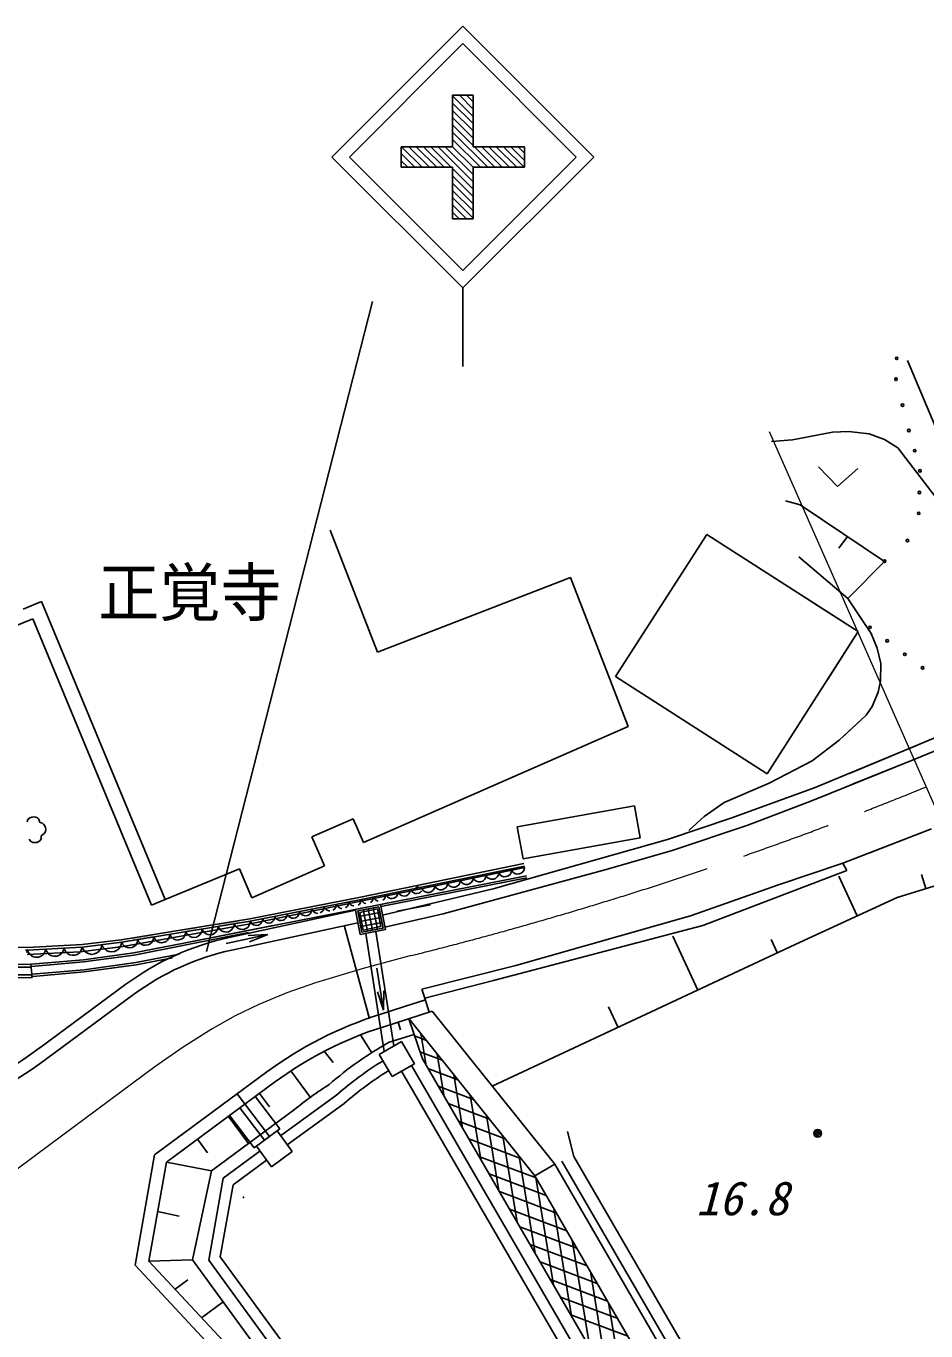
# Model space of a CAD drawing. Units: millimetres, scale not verified. Extents: x 40000 to 680000, y 20000 to 380000.
# Drawn here: x 134280 to 169266, y 268212 to 318947 of the extents above; entities that cross this region are included whole.
import ezdxf
from ezdxf.enums import TextEntityAlignment as Align

# ---------------------------------------------------------------- set-up
doc = ezdxf.new("R2010")
doc.units = ezdxf.units.MM
doc.header["$LTSCALE"] = 1000
doc.linetypes.add('CHAIN', pattern=[18.5, 12, -1.5, 3.5, -1.5])
for name, color, linetype, lineweight in [('M-BGD', 7, 'Continuous', 25), ('M-BMK', 2, 'CHAIN', 13), ('M-STR-HTXT', 7, 'Continuous', 13), ('M-STR-STRC', 7, 'Continuous', 25)]:
    doc.layers.add(name, color=color, linetype=linetype, lineweight=lineweight)
doc.styles.add('ＭＳ ゴシック', font='')
doc.styles.get('ＭＳ ゴシック').set_extended_font_data('MS Gothic')

msp = doc.modelspace()

# ---------------------------------------------------------------- hatches: boundary and pattern name
at = {"layer": 'M-BGD'}
for points in [[(149574, 285448), (149356, 285404), (149515, 285539)], [(142581, 284070), (141747, 283934), (141731, 284033), (142564, 284169)], [(139247, 283527), (138413, 283391), (138397, 283490), (139231, 283625)], [(140914, 283798), (140080, 283663), (140898, 283897)]]:
    msp.add_hatch(color=256, dxfattribs=at).paths.add_polyline_path(points)
at = {"layer": 'M-STR-STRC'}
h = msp.add_hatch(dxfattribs=at)
h.set_pattern_fill('USER', color=256, style=0, pattern_type=2)
h.set_pattern_definition([(135, (150862, 314256), (-141.421, -141.421), [])])
h.paths.add_polyline_path([(150862, 316256), (151662, 316256), (151662, 314256), (153662, 314256), (153662, 313456), (151662, 313456), (151662, 311456), (150862, 311456), (150862, 313456), (148862, 313456), (148862, 314256), (150862, 314256)])

# ---------------------------------------------------------------- linework, layer by layer
at = {"layer": 'M-BGD'}
for p, q in [((169942, 302653), (168549, 305939)), ((165633, 303163), (164081, 302862)), ((166255, 303190), (165633, 303163)), ((167062, 303090), (166255, 303190)), ((167660, 302878), (167062, 303090)), ((164081, 302862), (163268, 302797)), ((168177, 302555), (167660, 302878)), ((169919, 300267), (168177, 302555)), ((165096, 301812), (165826, 301049)), ((165826, 301049), (166618, 301747)), ((164378, 300333), (163813, 300489)), ((167654, 298135), (164378, 300333)), ((147942, 294605), (146107, 299345)), ((157201, 293653), (160745, 299183)), ((160745, 299183), (166638, 295406)), ((166213, 299102), (165876, 298648)), ((164328, 298310), (166231, 296686)), ((166231, 296686), (167654, 298135)), ((147942, 294605), (155446, 297508)), ((157686, 291718), (155446, 297508)), ((134169, 296273), (134885, 296571)), ((139681, 284985), (134885, 296571)), ((164725, 296632), (166638, 295406)), ((167141, 295331), (166231, 296686)), ((133563, 295492), (134544, 295901)), ((139153, 284766), (134544, 295901)), ((166638, 295406), (163095, 289876)), ((166638, 295406), (165452, 293555)), ((167376, 294765), (167141, 295331)), ((167509, 294169), (167376, 294765)), ((167505, 293476), (167509, 294169)), ((163095, 289876), (157201, 293653)), ((167416, 293053), (167505, 293476)), ((167416, 293053), (167505, 293476)), ((167505, 293476), (167505, 293606)), ((167180, 292490), (167416, 293053)), ((167180, 292490), (167416, 293053)), ((166949, 292155), (167180, 292490)), ((166949, 292155), (167180, 292490)), ((165894, 291186), (166949, 292155)), ((165991, 291275), (166949, 292155)), ((168519, 290813), (170819, 291780)), ((147398, 287206), (157686, 291718)), ((168766, 290413), (171270, 291455)), ((164846, 290381), (165894, 291186)), ((164964, 289348), (168519, 290813)), ((166315, 289904), (168519, 290813)), ((168519, 290813), (168876, 290963)), ((163170, 289505), (164846, 290381)), ((164861, 288838), (168766, 290413)), ((166418, 289466), (168766, 290413)), ((168766, 290413), (169091, 290548)), ((161420, 288753), (163170, 289505)), ((161716, 288163), (164964, 289348)), ((160643, 288220), (161420, 288753)), ((162343, 287873), (164861, 288838)), ((134502, 288192), (134428, 288162)), ((134579, 288201), (134502, 288192)), ((134661, 288191), (134579, 288201)), ((134723, 288158), (134661, 288191)), ((153379, 287807), (157937, 288625)), ((157937, 288625), (158161, 287380)), ((160049, 287665), (160643, 288220)), ((134346, 288092), (134316, 288010)), ((134428, 288162), (134346, 288092)), ((134770, 288106), (134723, 288158)), ((134797, 288031), (134770, 288106)), ((134802, 287992), (134797, 288031)), ((134865, 287967), (134802, 287992)), ((134917, 287953), (134865, 287967)), ((134961, 287920), (134917, 287953)), ((135011, 287848), (134961, 287920)), ((135035, 287789), (135011, 287848)), ((135045, 287714), (135035, 287789)), ((135037, 287635), (135045, 287714)), ((145390, 287426), (146994, 288126)), ((146994, 288126), (147398, 287206)), ((153603, 286562), (153379, 287807)), ((159217, 287314), (161716, 288163)), ((159399, 286890), (162343, 287873)), ((169484, 287735), (166037, 286397)), ((169484, 287735), (167051, 286791)), ((134399, 287328), (134449, 287256)), ((134449, 287256), (134545, 287207)), ((134545, 287207), (134624, 287199)), ((134624, 287199), (134701, 287208)), ((134701, 287208), (134778, 287236)), ((134778, 287236), (134831, 287282)), ((134831, 287282), (134863, 287344)), ((134863, 287344), (134871, 287426)), ((134866, 287463), (134922, 287503)), ((134871, 287426), (134866, 287463)), ((134922, 287503), (134987, 287551)), ((134987, 287551), (135037, 287635)), ((145886, 286290), (145390, 287426)), ((152446, 285398), (159217, 287314)), ((158161, 287380), (153603, 286562)), ((156835, 286149), (159399, 286890)), ((139681, 284985), (142580, 286185)), ((142580, 286185), (143051, 285055)), ((142988, 284043), (153671, 286230)), ((143052, 285054), (145886, 286290)), ((153639, 286383), (147283, 285082)), ((153659, 286285), (147303, 284984)), ((150496, 284424), (156835, 286149)), ((166035, 286400), (163530, 285555)), ((166190, 286115), (166037, 286397)), ((172589, 286424), (168147, 285069)), ((153734, 285909), (148059, 284795)), ((148076, 284710), (153750, 285825)), ((160593, 283982), (166190, 286115)), ((166597, 284347), (165879, 285889)), ((169257, 285408), (169090, 285957)), ((169257, 285408), (169090, 285957)), ((148140, 284383), (152446, 285398)), ((148256, 285121), (148264, 285180)), ((148264, 285180), (148294, 285129)), ((148294, 285129), (148332, 285088)), ((148683, 285105), (148719, 285167)), ((148719, 285167), (148737, 285220)), ((148737, 285220), (148745, 285279)), ((148745, 285279), (148774, 285227)), ((148774, 285227), (148813, 285186)), ((148813, 285186), (148870, 285143)), ((148870, 285143), (148929, 285125)), ((148989, 285119), (149064, 285134)), ((149064, 285134), (149117, 285163)), ((149117, 285163), (149164, 285203)), ((149164, 285203), (149200, 285266)), ((149200, 285266), (149218, 285318)), ((149218, 285318), (149226, 285377)), ((149226, 285377), (149255, 285326)), ((149255, 285326), (149293, 285285)), ((149293, 285285), (149351, 285241)), ((149351, 285241), (149410, 285223)), ((149410, 285223), (149470, 285217)), ((149470, 285217), (149545, 285232)), ((149545, 285232), (149597, 285262)), ((149597, 285262), (149644, 285301)), ((149644, 285301), (149656, 285322)), ((163530, 285555), (160111, 284354)), ((139153, 284766), (139681, 284985)), ((147283, 285082), (142980, 284236)), ((147303, 284984), (142998, 284138)), ((145841, 284591), (145859, 284643)), ((145859, 284643), (145868, 284702)), ((145868, 284702), (145897, 284650)), ((145897, 284650), (145934, 284609)), ((146236, 284584), (146283, 284623)), ((146283, 284623), (146319, 284685)), ((146319, 284685), (146338, 284737)), ((146338, 284737), (146346, 284796)), ((146346, 284796), (146375, 284744)), ((146375, 284744), (146413, 284703)), ((146413, 284703), (146470, 284660)), ((146470, 284660), (146528, 284641)), ((146528, 284641), (146553, 284639)), ((146696, 284668), (146714, 284678)), ((146714, 284678), (146761, 284717)), ((146761, 284717), (146798, 284779)), ((146798, 284779), (146816, 284831)), ((146816, 284831), (146824, 284890)), ((146824, 284890), (146853, 284838)), ((146853, 284838), (146891, 284797)), ((146891, 284797), (146948, 284754)), ((146948, 284754), (147006, 284735)), ((147006, 284735), (147019, 284734)), ((148059, 284796), (147078, 284603)), ((147996, 284702), (147172, 284540)), ((147193, 284772), (147240, 284811)), ((147240, 284811), (147276, 284873)), ((147276, 284873), (147294, 284925)), ((147294, 284925), (147303, 284984)), ((147303, 284984), (147332, 284932)), ((147332, 284932), (147370, 284891)), ((147370, 284891), (147428, 284848)), ((147428, 284848), (147487, 284830)), ((147584, 284621), (147746, 283797)), ((147674, 284868), (147721, 284908)), ((147721, 284908), (147757, 284970)), ((147757, 284970), (147775, 285023)), ((147775, 285023), (147783, 285082)), ((147780, 284659), (147942, 283835)), ((147783, 285082), (147813, 285030)), ((147813, 285030), (147851, 284989)), ((147851, 284989), (147909, 284946)), ((147909, 284946), (147968, 284928)), ((148158, 283878), (147996, 284702)), ((148252, 283815), (148059, 284796)), ((148155, 284967), (148202, 285006)), ((148202, 285006), (148238, 285069)), ((148238, 285069), (148256, 285121)), ((148332, 285088), (148390, 285045)), ((148390, 285045), (148448, 285027)), ((148448, 285027), (148509, 285020)), ((148509, 285020), (148583, 285035)), ((148583, 285035), (148636, 285065)), ((148636, 285065), (148683, 285105)), ((148705, 284528), (150007, 284784)), ((148929, 285125), (148989, 285119)), ((168147, 285069), (164185, 283234)), ((142980, 284236), (137982, 283422)), ((142998, 284138), (137996, 283323)), ((147078, 284603), (140414, 283295)), ((142178, 283508), (147084, 284570)), ((142985, 284062), (142998, 284138)), ((142998, 284138), (143027, 284086)), ((143413, 284059), (143450, 284121)), ((143450, 284121), (143468, 284173)), ((143468, 284173), (143476, 284232)), ((143476, 284232), (143505, 284180)), ((143505, 284180), (143543, 284139)), ((143543, 284139), (143600, 284096)), ((143792, 284085), (143845, 284114)), ((143845, 284114), (143892, 284153)), ((143892, 284153), (143928, 284215)), ((143928, 284215), (143946, 284267)), ((143946, 284267), (143955, 284326)), ((143955, 284326), (143983, 284274)), ((143983, 284274), (144021, 284233)), ((144021, 284233), (144078, 284190)), ((144078, 284190), (144136, 284172)), ((144136, 284172), (144196, 284165)), ((144196, 284165), (144270, 284179)), ((144270, 284179), (144323, 284208)), ((144323, 284208), (144370, 284247)), ((144370, 284247), (144406, 284309)), ((144406, 284309), (144425, 284361)), ((144425, 284361), (144433, 284420)), ((144433, 284420), (144462, 284368)), ((144462, 284368), (144500, 284327)), ((144500, 284327), (144557, 284284)), ((144557, 284284), (144615, 284266)), ((144615, 284266), (144674, 284259)), ((144674, 284259), (144749, 284273)), ((144749, 284273), (144801, 284302)), ((144801, 284302), (144848, 284341)), ((144848, 284341), (144885, 284403)), ((144885, 284403), (144903, 284455)), ((144903, 284455), (144911, 284514)), ((144911, 284514), (144940, 284462)), ((144940, 284462), (144978, 284421)), ((144978, 284421), (145035, 284378)), ((145035, 284378), (145093, 284359)), ((145093, 284359), (145153, 284353)), ((145153, 284353), (145227, 284367)), ((145227, 284367), (145280, 284396)), ((145280, 284396), (145327, 284435)), ((145327, 284435), (145363, 284497)), ((145363, 284497), (145381, 284549)), ((145381, 284549), (145390, 284608)), ((145390, 284608), (145418, 284556)), ((145418, 284556), (145456, 284515)), ((145456, 284515), (145513, 284472)), ((145513, 284472), (145571, 284453)), ((145571, 284453), (145621, 284448)), ((145717, 284467), (145758, 284490)), ((145758, 284490), (145805, 284529)), ((145805, 284529), (145841, 284591)), ((145934, 284609), (145991, 284566)), ((145991, 284566), (146050, 284547)), ((146050, 284547), (146087, 284543)), ((146206, 284568), (146236, 284584)), ((147084, 284570), (147271, 283622)), ((147172, 284540), (147334, 283716)), ((147214, 284324), (148038, 284486)), ((147253, 284128), (148077, 284290)), ((147941, 284620), (147254, 284485)), ((147254, 284485), (147389, 283798)), ((147388, 284582), (147550, 283758)), ((148076, 283933), (147941, 284620)), ((148233, 283910), (150496, 284424)), ((160111, 284354), (153321, 282418)), ((138052, 283158), (142988, 284043)), ((139858, 283553), (139872, 283629)), ((139872, 283629), (139907, 283560)), ((143870, 283973), (140414, 283295)), ((140434, 283210), (142926, 283699)), ((140458, 283588), (140484, 283654)), ((140484, 283654), (140497, 283730)), ((140497, 283730), (140532, 283662)), ((140532, 283662), (140580, 283608)), ((140580, 283608), (140652, 283549)), ((140970, 283562), (141033, 283611)), ((141033, 283611), (141083, 283689)), ((141083, 283689), (141109, 283756)), ((141109, 283756), (141122, 283832)), ((141122, 283832), (141157, 283764)), ((141157, 283764), (141205, 283709)), ((141205, 283709), (141277, 283650)), ((141277, 283650), (141352, 283624)), ((141352, 283624), (141429, 283613)), ((141429, 283613), (141526, 283629)), ((141526, 283629), (141596, 283664)), ((141596, 283664), (141658, 283713)), ((141658, 283713), (141708, 283791)), ((141708, 283791), (141734, 283858)), ((141734, 283858), (141748, 283934)), ((141748, 283934), (141783, 283866)), ((141783, 283866), (141830, 283811)), ((141830, 283811), (141902, 283752)), ((141902, 283752), (141977, 283726)), ((141977, 283726), (142054, 283715)), ((142054, 283715), (142151, 283730)), ((143674, 283625), (142055, 283274)), ((142151, 283730), (142221, 283766)), ((142221, 283766), (142284, 283815)), ((142284, 283019), (147181, 284079)), ((142284, 283815), (142333, 283893)), ((142333, 283893), (142359, 283960)), ((142359, 283960), (142373, 284036)), ((142373, 284036), (142408, 283968)), ((142408, 283968), (142455, 283913)), ((142455, 283913), (142528, 283854)), ((142528, 283854), (142602, 283828)), ((142602, 283828), (142680, 283816)), ((142680, 283816), (142777, 283832)), ((142777, 283832), (142846, 283868)), ((142846, 283868), (142909, 283916)), ((142909, 283916), (142959, 283995)), ((143674, 283625), (142914, 283588)), ((142959, 283995), (142985, 284062)), ((142967, 283344), (143674, 283625)), ((143027, 284086), (143065, 284045)), ((143065, 284045), (143122, 284002)), ((143122, 284002), (143180, 283984)), ((143180, 283984), (143240, 283977)), ((143240, 283977), (143314, 283991)), ((143314, 283991), (143366, 284020)), ((143366, 284020), (143413, 284059)), ((143600, 284096), (143658, 284078)), ((143658, 284078), (143718, 284071)), ((143718, 284071), (143792, 284085)), ((147633, 280347), (146658, 283941)), ((147271, 283622), (148252, 283815)), ((147291, 283931), (148116, 284094)), ((147334, 283716), (148158, 283878)), ((147389, 283798), (148076, 283933)), ((148205, 279077), (147491, 283665)), ((148576, 279292), (147884, 283742)), ((152447, 281840), (160593, 283982)), ((134333, 283119), (131687, 283182)), ((136454, 283236), (134333, 283119)), ((136462, 283137), (134334, 283019)), ((136379, 282948), (138052, 283158)), ((136438, 283054), (136462, 283137)), ((137982, 283422), (136454, 283236)), ((137996, 283323), (136462, 283137)), ((136462, 283137), (136502, 283052)), ((137174, 283058), (137209, 283138)), ((137209, 283138), (137229, 283230)), ((137229, 283230), (137268, 283145)), ((137268, 283145), (137324, 283076)), ((137876, 283058), (137941, 283151)), ((137941, 283151), (137976, 283231)), ((137976, 283231), (137996, 283323)), ((137996, 283323), (138031, 283255)), ((138031, 283255), (138078, 283200)), ((138078, 283200), (138151, 283141)), ((138151, 283141), (138225, 283115)), ((138225, 283115), (138303, 283103)), ((138303, 283103), (138400, 283119)), ((138400, 283119), (138469, 283155)), ((138469, 283155), (138532, 283203)), ((140414, 283295), (138470, 282907)), ((140414, 283295), (138470, 282907)), ((138487, 282825), (140434, 283210)), ((138532, 283203), (138582, 283282)), ((138582, 283282), (138608, 283349)), ((138608, 283349), (138621, 283425)), ((138621, 283425), (138656, 283357)), ((138656, 283357), (138704, 283302)), ((138704, 283302), (138776, 283243)), ((138776, 283243), (138851, 283217)), ((138851, 283217), (138928, 283205)), ((138928, 283205), (139025, 283221)), ((139025, 283221), (139095, 283256)), ((139095, 283256), (139157, 283305)), ((139157, 283305), (139207, 283384)), ((139207, 283384), (139233, 283451)), ((139233, 283451), (139246, 283527)), ((139246, 283527), (139282, 283459)), ((139282, 283459), (139329, 283404)), ((139329, 283404), (139401, 283345)), ((139401, 283345), (139476, 283319)), ((139476, 283319), (139553, 283307)), ((139553, 283307), (139650, 283323)), ((139650, 283323), (139720, 283358)), ((139720, 283358), (139783, 283407)), ((139783, 283407), (139832, 283486)), ((139832, 283486), (139858, 283553)), ((139907, 283560), (139954, 283506)), ((139954, 283506), (140026, 283447)), ((140026, 283447), (140101, 283420)), ((140101, 283420), (140179, 283409)), ((140179, 283409), (140276, 283425)), ((140276, 283425), (140345, 283460)), ((140345, 283460), (140408, 283509)), ((140408, 283509), (140458, 283588)), ((140652, 283549), (140727, 283522)), ((140727, 283522), (140804, 283511)), ((140804, 283511), (140901, 283527)), ((140901, 283527), (140970, 283562)), ((164185, 283234), (152401, 277730)), ((160398, 281460), (159422, 283555)), ((163497, 282904), (163251, 283434)), ((134334, 283019), (134255, 283021)), ((134294, 282924), (134306, 282943)), ((134306, 282943), (134334, 283019)), ((134323, 282854), (136379, 282948)), ((134334, 283019), (134366, 282939)), ((134366, 282939), (134412, 282872)), ((134412, 282872), (134485, 282798)), ((134485, 282798), (134566, 282759)), ((136507, 282636), (134490, 282469)), ((136507, 282636), (134490, 282469)), ((134566, 282759), (134651, 282738)), ((134651, 282738), (134761, 282744)), ((134761, 282744), (134842, 282775)), ((134842, 282775), (134918, 282822)), ((134918, 282822), (134983, 282904)), ((134983, 282904), (135020, 282975)), ((135020, 282975), (135044, 283058)), ((135044, 283058), (135075, 282978)), ((135075, 282978), (135121, 282911)), ((135121, 282911), (135195, 282837)), ((135195, 282837), (135275, 282799)), ((135275, 282799), (135360, 282777)), ((135360, 282777), (135470, 282783)), ((135470, 282783), (135552, 282814)), ((135552, 282814), (135627, 282861)), ((135627, 282861), (135692, 282943)), ((135692, 282943), (135729, 283014)), ((135729, 283014), (135753, 283097)), ((135753, 283097), (135784, 283017)), ((135784, 283017), (135831, 282951)), ((135831, 282951), (135904, 282876)), ((135904, 282876), (135984, 282838)), ((135984, 282838), (136069, 282816)), ((136069, 282816), (136179, 282822)), ((136179, 282822), (136261, 282853)), ((136261, 282853), (136337, 282900)), ((136337, 282900), (136402, 282982)), ((136402, 282982), (136438, 283054)), ((136502, 283052), (136557, 282983)), ((138470, 282907), (136507, 282636)), ((138470, 282907), (136507, 282636)), ((136513, 282557), (138487, 282825)), ((136557, 282983), (136642, 282908)), ((136642, 282908), (136732, 282872)), ((136732, 282872), (136825, 282854)), ((136825, 282854), (136944, 282869)), ((136944, 282869), (137031, 282908)), ((137031, 282908), (137110, 282964)), ((137110, 282964), (137174, 283058)), ((137324, 283076), (137409, 283001)), ((137409, 283001), (137498, 282965)), ((137498, 282965), (137592, 282947)), ((137592, 282947), (137711, 282962)), ((137711, 282962), (137798, 283001)), ((137798, 283001), (137876, 283058)), ((138548, 282532), (140235, 282865)), ((139966, 282723), (138565, 282448)), ((132485, 282349), (134479, 282359)), ((134470, 282469), (132487, 282459)), ((134470, 282469), (134513, 281949)), ((134490, 282469), (134470, 282469)), ((134490, 282469), (134471, 282469)), ((134495, 282377), (134471, 282377)), ((134495, 282377), (136513, 282557)), ((134511, 282078), (136533, 282257)), ((136539, 282178), (134538, 281992)), ((136533, 282257), (138548, 282532)), ((138565, 282448), (136539, 282178)), ((148177, 280680), (147923, 282317)), ((153321, 282418), (149671, 281502)), ((132476, 281939), (134513, 281949)), ((132479, 282049), (134503, 282059)), ((134471, 282077), (134511, 282078)), ((134538, 281992), (134471, 281992)), ((138162, 281693), (134816, 279221)), ((149785, 281146), (152447, 281840)), ((138460, 281290), (135130, 278831)), ((147939, 281402), (148177, 280680)), ((148177, 280680), (148186, 281441)), ((148996, 280825), (149805, 281083)), ((149671, 281502), (149785, 281146)), ((149785, 281146), (149956, 280609)), ((147992, 280504), (148996, 280825)), ((150067, 280644), (148145, 280028)), ((154833, 274694), (150067, 280644)), ((157299, 280016), (156930, 280807)), ((148743, 280221), (148841, 279913)), ((149688, 278788), (149156, 280353)), ((154060, 274245), (149165, 280356)), ((147284, 279723), (147721, 279031)), ((148402, 279434), (149364, 279741)), ((149843, 279510), (149384, 279682)), ((149834, 278538), (149630, 279775)), ((145875, 279085), (146221, 278648)), ((148878, 279467), (148013, 278965)), ((149380, 278602), (148878, 279467)), ((150456, 278744), (149593, 279070)), ((148013, 278965), (148515, 278100)), ((148515, 278100), (149380, 278602)), ((149688, 278788), (166840, 249236)), ((150541, 277319), (150268, 278979)), ((143645, 278282), (139278, 275057)), ((144574, 278321), (145342, 277282)), ((148878, 278311), (165323, 249977)), ((149259, 278532), (165704, 250198)), ((151069, 277979), (149903, 278418)), ((151248, 276101), (150906, 278182)), ((143942, 277880), (139735, 274773)), ((151682, 277213), (150300, 277734)), ((143746, 275773), (142483, 277427)), ((144148, 276070), (143200, 277313)), ((143355, 277446), (143745, 276919)), ((144175, 275799), (146362, 277388)), ((146595, 277015), (144437, 275445)), ((146653, 277058), (146595, 277015)), ((152295, 276448), (150697, 277050)), ((151956, 274882), (151543, 277386)), ((144722, 276824), (141490, 274438)), ((142149, 276555), (142928, 275500)), ((143151, 275333), (142198, 276580)), ((143553, 275630), (142594, 276886)), ((152663, 273663), (152181, 276590)), ((144148, 276070), (143151, 275333)), ((152908, 275682), (151094, 276366)), ((140942, 275664), (141332, 275137)), ((144631, 275183), (144037, 275987)), ((153521, 274917), (151491, 275682)), ((153370, 272445), (152819, 275794)), ((155335, 275968), (155581, 274999)), ((138517, 270771), (139278, 275057)), ((143371, 275205), (141947, 274154)), ((143232, 275393), (143826, 274589)), ((143826, 274589), (144631, 275183)), ((154108, 274161), (151888, 274998)), ((154077, 271226), (153457, 274998)), ((155581, 274999), (167703, 254112)), ((139735, 274773), (139053, 270929)), ((141490, 274438), (139735, 274773)), ((143632, 274851), (142326, 273887)), ((154833, 274694), (154060, 274245)), ((154833, 274694), (167136, 253494)), ((155113, 274808), (167349, 253726)), ((140752, 270972), (141490, 274438)), ((141947, 274154), (141380, 270960)), ((154505, 273477), (152285, 274314)), ((154060, 274245), (166363, 253046)), ((154785, 270007), (154098, 274178)), ((142326, 273887), (141830, 271090)), ((154902, 272793), (152682, 273630)), ((155492, 268789), (154805, 272960)), ((139394, 272851), (140235, 272672)), ((155299, 272109), (153079, 272946)), ((155696, 271425), (153476, 272262)), ((156093, 270741), (153873, 271578)), ((156199, 267570), (155513, 271741)), ((140752, 270972), (139053, 270929)), ((139053, 270929), (147022, 262385)), ((140752, 270972), (147022, 262385)), ((141380, 270960), (147266, 262899)), ((141830, 271090), (147601, 263186)), ((144610, 264238), (138517, 270771)), ((156490, 270057), (154270, 270894)), ((156906, 266352), (156220, 270522)), ((140076, 269832), (140568, 270192)), ((156887, 269373), (154667, 270210)), ((157284, 268689), (155064, 269526)), ((141106, 268727), (141944, 269339)), ((157614, 265133), (156927, 269304)), ((157681, 268005), (155461, 268842))]:
    msp.add_line(p, q, dxfattribs=at)
for centre, radius in [((168130, 306029), 50.8), ((168104, 305217), 50.8), ((168357, 304206), 50.8), ((168604, 303221), 50.8), ((168831, 302439), 50.8), ((169034, 301652), 50.8), ((169013, 300814), 50.8), ((168987, 300002), 50.8), ((168549, 298941), 50.8), ((167661, 298143), 50.8), ((167093, 295570), 50.8), ((167758, 295042), 50.8), ((168447, 294520), 50.8), ((169137, 293998), 50.8), ((165055, 275895), 152), ((165055, 275895), 91.4), ((165055, 275895), 30.5), ((142733, 273408), 9.4)]:
    msp.add_circle(centre, radius, dxfattribs=at)
for centre, radius, start, end in [((153396, 286236), 262, 205.185, 357.9528), ((150905, 285726), 262, 205.185, 357.9528), ((151403, 285828), 262, 205.185, 357.9528), ((151901, 285930), 262, 205.185, 357.9528), ((152399, 286032), 262, 205.185, 357.9528), ((152897, 286134), 262, 205.185, 357.9528), ((149909, 285522), 262, 205.185, 357.9528), ((150407, 285624), 262, 205.185, 357.9528), ((144400, 273246), 10500, 102.2176, 126.4427), ((144400, 273246), 10000, 102.2176, 126.4427), ((152555, 266215), 15000, 107.7099, 126.4427), ((152555, 266215), 14500, 107.7099, 126.4427), ((122659, 295727), 20500, 287.6197, 306.4617), ((154817, 267815), 13272, 118.9045, 131.2752), ((122659, 295727), 21000, 287.6197, 306.4617), ((154817, 267815), 12772, 121.4198, 131.4532), ((154817, 267815), 12332, 121.4658, 131.4532), ((153135, 266559), 13272, 122.2033, 129.3521)]:
    msp.add_arc(centre, radius, start, end, dxfattribs=at)
at = {"layer": 'M-BMK'}
msp.add_lwpolyline([(149255, 282805), (147382, 282305), (145526, 281748), (144416, 281356), (143332, 280909), (142412, 280466), (141511, 279963), (140381, 279250), (139279, 278483), (135261, 275487), (131250, 272513), (129863, 271489), (128468, 270460)], dxfattribs=at)
msp.add_arc((113470, 425831), 147435, 284.04675, 292.23456, dxfattribs=at)
at = {"layer": 'M-STR-HTXT'}
msp.add_line((163175, 303190), (181879, 260780), dxfattribs=at)
at = {"layer": 'M-STR-STRC'}
for p, q in [((151262, 318947), (146170, 313856)), ((156353, 313856), (151262, 318947)), ((151262, 318268), (146849, 313856)), ((155674, 313856), (151262, 318268)), ((150862, 316256), (151662, 316256)), ((150862, 314256), (150862, 316256)), ((151662, 314256), (151662, 316256)), ((148862, 313456), (148862, 314256)), ((148862, 314256), (150862, 314256)), ((151662, 314256), (153662, 314256)), ((153662, 314256), (153662, 313456)), ((151262, 308765), (146170, 313856)), ((151262, 309443), (146849, 313856)), ((151262, 308765), (156353, 313856)), ((151262, 309443), (155674, 313856)), ((148862, 313456), (150862, 313456)), ((150862, 311456), (150862, 313456)), ((151662, 311456), (151662, 313456)), ((151662, 313456), (153662, 313456)), ((151662, 311456), (150862, 311456)), ((151262, 305709), (151262, 308765)), ((147752, 308236), (141295, 282969))]:
    msp.add_line(p, q, dxfattribs=at)

# ---------------------------------------------------------------- texts
at = {"layer": 'M-BGD', "style": 'ＭＳ ゴシック', "width": 0.95}
msp.add_text('正覚寺', height=1833, dxfattribs=at).set_placement((137084, 295462), align=Align.BOTTOM_LEFT)
at = {"layer": 'M-BGD', "style": 'ＭＳ ゴシック', "oblique": 15}
msp.add_text('16.8', height=1320, dxfattribs=at).set_placement((160325, 272314), align=Align.BOTTOM_LEFT)

doc.saveas('drawing.dxf')
